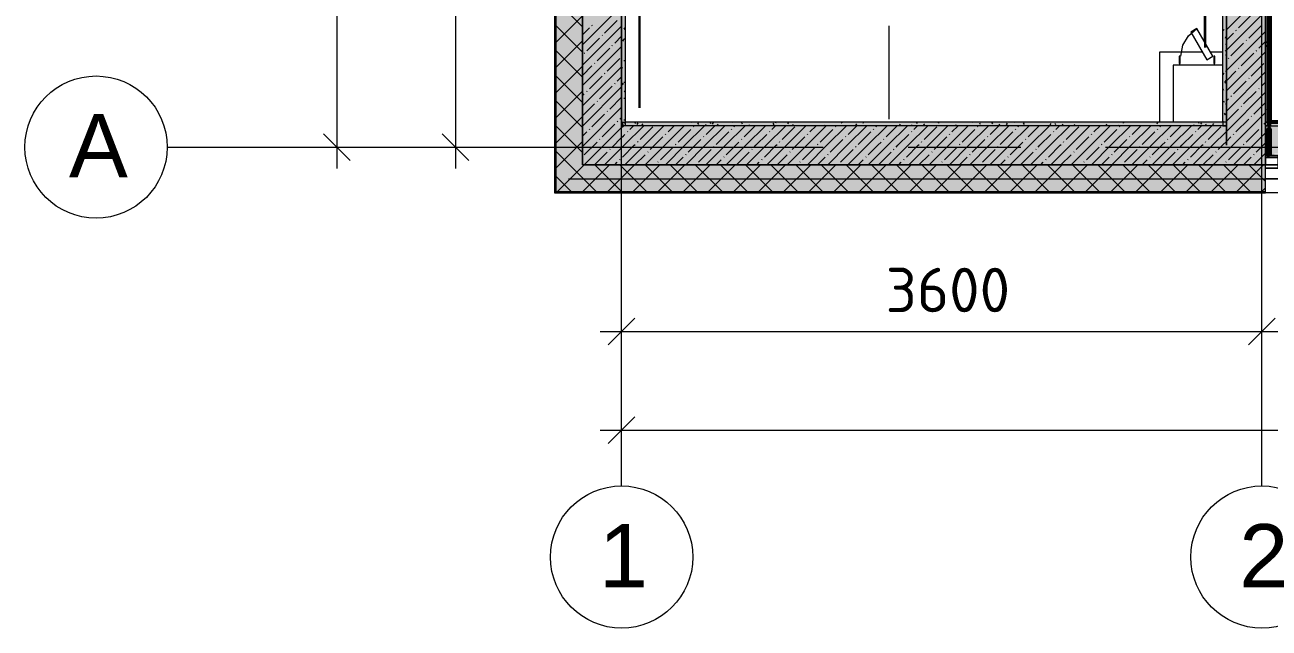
# Model space of a CAD drawing. Header units: millimetres. Extents: x -3817 to 677485, y -22715 to 103890.
# Drawn here: x 324048 to 331043, y -787 to 2607 of the extents above; entities that cross this region are included whole.
import ezdxf

# ---------------------------------------------------------------- set-up
doc = ezdxf.new("R2010")
doc.units = ezdxf.units.MM
doc.layers.add('PDF _Геометрия', color=7, linetype='Continuous', true_color=0x1d1d1d)
doc.layers.add('PDF _Сплошная заливка', color=7, linetype='Continuous', true_color=0xffffff)
doc.layers.add('PDF _Текст', color=7, linetype='Continuous')
doc.styles.add('PDF ArialMT', font='arial.ttf')
doc.styles.add('PDF ISOCPEUR', font='isocpeur.ttf')

msp = doc.modelspace()

# ---------------------------------------------------------------- hatches: boundary and pattern name
at = {"layer": 'PDF _Сплошная заливка', "transparency": 33554559}
h = msp.add_hatch(color=256, dxfattribs=at)
h.paths.add_polyline_path([(327182.9, 1819), (327182.9, 7139), (327032.9, 7139), (327032.9, 1819)], flags=0)
h.paths.add_polyline_path([(327032.9, 9239), (327182.9, 9239), (327182.9, 10439), (327032.9, 10439), (327032.9, 9751.2)], flags=0)
h.paths.add_polyline_path([(327182.9, 12539), (327182.9, 13439), (327032.9, 13439), (327032.9, 12539)], flags=0)
h.paths.add_polyline_path([(327032.9, 15039), (327182.9, 15039), (327182.9, 17269), (327032.9, 17269), (327032.9, 16342.1)], flags=0)
h = msp.add_hatch(color=256, dxfattribs=at)
h.paths.add_polyline_path([(327182.9, 1819), (327402.9, 1819), (327402.9, 7139), (327182.9, 7139), (327182.9, 3160.3)], flags=0)
h.paths.add_polyline_path([(327402.9, 9239), (327402.9, 9819), (327182.9, 9819), (327182.9, 9239)], flags=0)
for points in [[(330829.2, 1819), (331022.9, 1819), (331022.9, 9619), (330802.9, 9619), (330802.9, 1819), (330822.9, 1819)], [(330782.9, 2236.8), (330802.9, 2236.8), (330802.9, 9579), (330782.9, 9578), (330782.9, 3160.3)], [(330782.9, 2039), (330802.9, 2039), (330802.9, 2236.8), (330782.9, 2236.8), (330782.9, 2059)], [(327412.9, 1819), (330802.9, 1819), (330802.9, 1929), (327412.9, 1929), (327412.9, 2039), (327402.9, 2039), (327402.9, 1819)], [(330782.9, 2039), (330802.9, 2039), (330802.9, 2059), (327412.9, 2059), (327412.9, 2039), (330158.2, 2039)], [(330802.9, 1929), (330802.9, 2039), (327412.9, 2039), (327412.9, 1929), (330158.2, 1929)]]:
    msp.add_hatch(color=256, dxfattribs=at).paths.add_polyline_path(points)
h = msp.add_hatch(color=256, dxfattribs=at)
h.paths.add_polyline_path([(327402.9, 2039), (327412.9, 2039), (327412.9, 7139), (327402.9, 7139), (327402.9, 2059)], flags=0)
h.paths.add_polyline_path([(327412.9, 9239), (327422.9, 9239), (327422.9, 9578), (327402.9, 9579), (327402.9, 9239)], flags=0)
at = {"layer": 'PDF _Сплошная заливка', "true_color": 0xeae6de, "transparency": 33554559}
msp.add_hatch(color=254, dxfattribs=at).paths.add_polyline_path([(331022.9, 1860), (331092.9, 1860), (331092.9, 1871), (331072.9, 1871), (331072.9, 1881), (331872.9, 1881), (331872.9, 1871), (331852.9, 1871), (331852.9, 1860), (331902.9, 1860), (331901.9, 2060), (331022.9, 2059), (331022.9, 2019), (331043.9, 2019), (331042.9, 1871), (331022.9, 1871)])
at = {"layer": 'PDF _Сплошная заливка', "transparency": 33554559}
h = msp.add_hatch(color=256, dxfattribs=at)
h.paths.add_polyline_path([(366180.5, 1669), (366180.5, 1819), (365282.9, 1819), (365282.9, 1669), (365721.6, 1669)], flags=0)
h.paths.add_polyline_path([(356382.9, 1669), (358202.9, 1669), (358202.9, 1819), (356382.9, 1819)], flags=0)
h.paths.add_polyline_path([(352102.9, 1669), (353702.9, 1669), (353702.9, 1819), (352102.9, 1819)], flags=0)
h.paths.add_polyline_path([(360302.9, 1669), (361162.9, 1669), (361162.9, 1819), (360302.9, 1819)], flags=0)
h.paths.add_polyline_path([(362062.9, 1669), (363182.9, 1669), (363182.9, 1819), (362062.9, 1819)], flags=0)
h.paths.add_polyline_path([(350002.9, 1669), (350002.9, 1819), (348902.9, 1819), (348902.9, 1669), (348946.4, 1669)], flags=0)
h.paths.add_polyline_path([(346102.9, 1669), (346102.9, 1819), (345452.9, 1819), (345452.9, 1669), (345591.4, 1669)], flags=0)
h.paths.add_polyline_path([(343402.9, 1669), (344552.9, 1669), (344552.9, 1819), (343402.9, 1819)], flags=0)
h.paths.add_polyline_path([(339552.3, 1669), (340302.9, 1669), (340302.9, 1819), (338652.9, 1819), (338652.9, 1669), (338881.3, 1669)], flags=0)
h.paths.add_polyline_path([(331022.9, 1669), (331022.9, 1819), (327032.9, 1819), (327032.9, 1669), (330829.2, 1669)], flags=0)
h.paths.add_polyline_path([(331922.9, 1669), (332672.9, 1669), (332672.9, 1819), (331922.9, 1819)], flags=0)
h.paths.add_polyline_path([(335526.3, 1669), (335552.9, 1669), (335552.9, 1819), (334772.9, 1819), (334772.9, 1669)], flags=0)

# ---------------------------------------------------------------- linework, layer by layer
at = {"layer": 'PDF _Геометрия', "color": 7, "lineweight": 9}
for points in [[(325801.8, 29039), (325801.8, 1799)], [(326468.5, 29039), (326468.5, 24069), (326468.5, 23219), (326468.5, 20069), (326468.5, 18919), (326468.5, 16919), (326468.5, 15319), (326468.5, 13019), (326468.5, 12419), (326468.5, 9719), (326468.5, 5519), (326468.5, 1799)], [(331042.9, 9598), (331042.9, 2059)], [(327029.9, 7139), (327029.9, 1819), (327029.9, 1669), (327029.9, 1666), (331022.9, 1666)], [(327032.9, 7139), (327032.9, 1819), (327032.9, 1669), (331022.9, 1669)], [(330782.9, 2039), (330802.9, 2039), (330782.9, 2039), (327422.9, 2039), (327412.9, 2039), (327402.9, 2039), (327402.9, 2236.8), (327402.9, 7139), (327402.9, 2236.8), (327402.9, 2059), (327402.9, 2039)], [(328906.2, 2075.4), (328906.2, 2600.6)], [(330802.9, 2039), (330782.9, 2039), (327422.9, 2039)], [(330782.9, 2059), (327423.9, 2059)], [(325607.8, 1919), (325801.8, 1919), (325921.8, 1919)], [(326274.6, 1919), (326468.5, 1919), (326588.5, 1919)], [(327103.9, 1740), (331022.9, 1740)], [(327282.9, 882.2), (331002.9, 882.2), (335302.9, 882.2), (339802.9, 882.2), (341302.9, 882.2), (344302.9, 882.2), (345802.9, 882.2), (349502.9, 882.2), (353202.9, 882.2), (356902.9, 882.2), (360602.9, 882.2), (365602.9, 882.2), (365602.9, 1002.2)], [(327402.9, 688.3), (327402.9, 882.2), (327402.9, 1002.2)], [(331002.9, 688.3), (331002.9, 882.2), (331002.9, 1002.2)], [(327402.9, 132.9), (327402.9, 326.9), (327402.9, 446.9)], [(327282.9, 326.9), (365722.9, 326.9)]]:
    msp.add_lwpolyline(points, dxfattribs=at)
at = {"layer": 'PDF _Геометрия', "color": 9, "lineweight": 9, "true_color": 0xc0c0c0}
for points in [[(327234.9, 9239), (327182.9, 9239), (327024.9, 9239), (327024.9, 7139), (327182.9, 7139), (327024.9, 7139), (327024.9, 1819), (327024.9, 1666), (327024.9, 1661), (331022.9, 1661), (331022.9, 1819), (330802.9, 1819), (327402.9, 1819), (327182.9, 1819), (331022.9, 1819), (331022.9, 9619), (331022.9, 9599), (331022.9, 2059), (331042.9, 2059)], [(327422.9, 9578), (327422.9, 9239), (327422.9, 7139), (327422.9, 2039), (327412.9, 2039), (327402.9, 2039)], [(330782.9, 2060), (330782.9, 2236.8), (330782.9, 9578)], [(330427.9, 2060), (330427.9, 2379), (330427.9, 2454), (330667.3, 2454)], [(330713.5, 2454), (330781.9, 2454)], [(330783.3, 2379), (330502.9, 2379), (330502.9, 2060)], [(327402.9, 2059), (327412.9, 2059), (327423.9, 2059)], [(330802.9, 2039), (330802.9, 2059), (330782.9, 2059), (330782.9, 2039)], [(332692.9, 2059), (332672.9, 2059), (332672.9, 2019), (332672.9, 2059), (331922.9, 2059), (331922.9, 2019), (331922.9, 1819), (331022.9, 1819), (331022.9, 1860), (331022.9, 1819)]]:
    msp.add_lwpolyline(points, dxfattribs=at)
at = {"layer": 'PDF _Геометрия', "color": 7, "lineweight": 9}
for points in [[(330802.9, 9387), (330802.9, 9579), (330802.9, 9599), (330782.9, 9599), (330781.9, 9599), (330650.3, 9599), (330781.9, 9599), (330782.9, 9599), (330802.9, 9599), (330802.9, 9579), (330802.9, 9387), (330802.9, 2236.8)], [(327182.9, 7139), (327182.9, 1819)]]:
    msp.add_lwpolyline(points, close=True, dxfattribs=at)
at = {"layer": 'PDF _Геометрия', "color": 231, "lineweight": 70, "true_color": 0xff80c0}
msp.add_lwpolyline([(331043.9, 9598), (331043.9, 2059), (331042.9, 2059)], dxfattribs=at)
at = {"layer": 'PDF _Геометрия', "color": 231, "lineweight": 9, "true_color": 0xff80c0}
msp.add_lwpolyline([(331042.9, 2059), (331042.9, 9598), (331043.9, 9598)], dxfattribs=at)
at = {"layer": 'PDF _Геометрия', "color": 231, "lineweight": 30, "true_color": 0xff80c0}
for points in [[(327502.9, 9559), (327502.9, 2139)], [(330681.9, 2509), (330681.9, 9578)], [(330682.9, 2479), (330682.9, 9479)]]:
    msp.add_lwpolyline(points, dxfattribs=at)
at = {"layer": 'PDF _Геометрия', "color": 253, "lineweight": 9, "true_color": 0xaaaaaa}
for points in [[(327477.9, 7444), (327402.9, 7444), (327402.9, 3544), (327412.9, 3544), (327402.9, 3544), (327402.9, 2044), (327412.9, 2044)], [(327402.9, 12.7), (327402.9, 2512.7), (327402.9, 4687.1)], [(331002.9, 12.7), (331002.9, 2512.7), (331002.9, 4346.2)], [(330802.9, 2044), (330802.9, 3544), (329252.9, 3544), (329914.6, 3852.6), (329961.9, 4047), (330093.9, 3763.8), (330141.2, 3958.2), (330802.9, 4266.8)], [(330547.4, 2430), (330558.2, 2491.6), (330589.5, 2545.7), (330637.4, 2585.9)], [(324847.9, 1919), (327347.9, 1919), (328536.6, 1919)], [(329012.9, 1919), (329647.9, 1919)], [(330124.1, 1919), (331711.6, 1919)], [(331022.9, 1801), (331922.9, 1801)]]:
    msp.add_lwpolyline(points, dxfattribs=at)
at = {"layer": 'PDF _Геометрия', "lineweight": 9}
for points in [[(327182.9, 2594.7), (327032.9, 2744.7)], [(330802.9, 2577.8), (331022.9, 2797.8)], [(327182.9, 2493.3), (327402.9, 2713.3)], [(330802.9, 2463.7), (331022.9, 2683.7)], [(330871.2, 2589), (330942.5, 2660.3)], [(327032.9, 2507.5), (327182.9, 2657.5)], [(327182.9, 2453.3), (327032.9, 2603.3)], [(327182.9, 2379.3), (327402.9, 2599.3)], [(327182.9, 2550.3), (327221.6, 2589)], [(327235.9, 2603.3), (327238.2, 2605.7)], [(327307.1, 2560.5), (327378.4, 2631.8)], [(330928.2, 2532), (330999.5, 2603.3)], [(327207.4, 2460.7), (327278.6, 2532)], [(327292.9, 2546.3), (327295.3, 2548.6)], [(327364.2, 2503.5), (327402.9, 2542.2)], [(330802.9, 2349.7), (331022.9, 2569.7)], [(330802.9, 2520.7), (330842.7, 2560.5)], [(330856.9, 2574.8), (330859.3, 2577.2)], [(330914, 2517.8), (330916.3, 2520.1)], [(327032.9, 2366.1), (327182.9, 2516.1)], [(327182.9, 2311.8), (327032.9, 2461.8)], [(327182.9, 2265.2), (327402.9, 2485.2)], [(327193.1, 2446.5), (327195.5, 2448.9)], [(327264.4, 2403.7), (327335.7, 2475)], [(327349.9, 2489.2), (327352.3, 2491.6)], [(330802.9, 2235.6), (331022.9, 2455.6)], [(330828.4, 2432.2), (330899.7, 2503.5)], [(330971, 2460.7), (330973.4, 2463.1)], [(330985.2, 2475), (331022.9, 2512.6)], [(327250.1, 2389.5), (327252.5, 2391.8)], [(327321.4, 2346.7), (327392.7, 2418)], [(330814.2, 2418), (330816.5, 2420.3)], [(330885.4, 2375.2), (330956.7, 2446.5)], [(330942.5, 2318.2), (331013.7, 2389.5)], [(327032.9, 2224.7), (327182.9, 2374.7)], [(327182.9, 2170.4), (327032.9, 2320.4)], [(327182.9, 2322.2), (327235.9, 2375.2)], [(327182.9, 2151.2), (327402.9, 2371.2)], [(327221.6, 2246.9), (327292.9, 2318.2)], [(327307.1, 2332.4), (327309.5, 2334.8)], [(327378.4, 2289.7), (327402.9, 2314.1)], [(330802.9, 2292.6), (330856.9, 2346.7)], [(330802.9, 2121.6), (331022.9, 2341.6)], [(330871.2, 2360.9), (330873.6, 2363.3)], [(327182.9, 2037.1), (327402.9, 2257.1)], [(327278.6, 2189.9), (327349.9, 2261.2)], [(327364.2, 2275.4), (327366.5, 2277.8)], [(330842.7, 2218.4), (330914, 2289.7)], [(330928.2, 2303.9), (330930.6, 2306.3)], [(330985.2, 2246.9), (330987.6, 2249.3)], [(330999.5, 2261.2), (331022.9, 2284.6)], [(327032.9, 2083.3), (327182.9, 2233.3)], [(327182.9, 2029), (327032.9, 2179)], [(327182.9, 2208.2), (327193.1, 2218.4)], [(327207.4, 2232.6), (327209.7, 2235)], [(327264.4, 2175.6), (327266.8, 2178)], [(327335.7, 2132.8), (327402.9, 2200.1)], [(330614.4, 1819), (330724.4, 1929), (330802.9, 2007.5), (331022.9, 2227.5)], [(330802.9, 2178.6), (330814.2, 2189.9)], [(330828.4, 2204.1), (330830.8, 2206.5)], [(330899.7, 2161.4), (330971, 2232.6)], [(330956.7, 2104.3), (331022.9, 2170.5)], [(327182.9, 2094.1), (327250.1, 2161.4)], [(327182.9, 1923.1), (327402.9, 2143.1)], [(327235.9, 2033.1), (327307.1, 2104.3)], [(327321.4, 2118.6), (327323.8, 2121)], [(330728.4, 1819), (330802.9, 1893.5), (331022.9, 2113.5)], [(330802.9, 2064.6), (330871.2, 2132.8)], [(330885.4, 2147.1), (330887.8, 2149.5)], [(327032.9, 1941.8), (327182.9, 2091.8)], [(327182.9, 1887.6), (327032.9, 2037.6)], [(327042.9, 1669), (327192.9, 1819), (327402.9, 2029), (327412.9, 2039)], [(327292.9, 1976), (327364.2, 2047.3)], [(327306.9, 1819), (327402.9, 1915), (327416.9, 1929), (327526.9, 2039)], [(327378.4, 2061.6), (327380.8, 2063.9)], [(327392.7, 2075.8), (327402.9, 2086)], [(327421, 1819), (327531, 1929), (327641, 2039)], [(327449.7, 2018.8), (327469.9, 2039)], [(327506.7, 1961.8), (327578, 2033.1)], [(327535, 1819), (327645, 1929), (327755, 2039)], [(327649.1, 1819), (327759.1, 1929), (327869.1, 2039)], [(327663.6, 2004.5), (327698, 2039)], [(327763.1, 1819), (327873.1, 1929), (327983.1, 2039)], [(327806.1, 2033.1), (327808.5, 2035.4)], [(327877.2, 1819), (327987.2, 1929), (328097.2, 2039)], [(327877.4, 1990.3), (327926.1, 2039)], [(327991.2, 1819), (328101.2, 1929), (328211.2, 2039)], [(328034.2, 2033.1), (328040.2, 2039)], [(328091.2, 1976), (328154.2, 2039)], [(328105.3, 1819), (328215.3, 1929), (328325.3, 2039)], [(328219.3, 1819), (328329.3, 1929), (328439.3, 2039)], [(328248.1, 2018.8), (328268.3, 2039)], [(328305.1, 1961.8), (328376.4, 2033.1)], [(328333.4, 1819), (328443.4, 1929), (328553.4, 2039)], [(328447.4, 1819), (328557.4, 1929), (328667.4, 2039)], [(328461.9, 2004.5), (328496.4, 2039)], [(328561.5, 1819), (328671.5, 1929), (328781.5, 2039)], [(328604.5, 2033.1), (328606.8, 2035.4)], [(328675.5, 1819), (328785.5, 1929), (328895.5, 2039)], [(328675.7, 1990.3), (328724.5, 2039)], [(328789.6, 1819), (328899.6, 1929), (329009.6, 2039)], [(328832.6, 2033.1), (328838.5, 2039)], [(328889.6, 1976), (328952.6, 2039)], [(328903.6, 1819), (329013.6, 1929), (329123.6, 2039)], [(329017.7, 1819), (329127.7, 1929), (329237.7, 2039)], [(329046.4, 2018.8), (329066.6, 2039)], [(329103.4, 1961.8), (329174.7, 2033.1)], [(329131.7, 1819), (329241.7, 1929), (329351.7, 2039)], [(329245.8, 1819), (329355.8, 1929), (329465.8, 2039)], [(329260.2, 2004.5), (329294.7, 2039)], [(329359.8, 1819), (329469.8, 1929), (329579.8, 2039)], [(329402.8, 2033.1), (329405.2, 2035.4)], [(329473.9, 1819), (329583.9, 1929), (329693.9, 2039)], [(329474.1, 1990.3), (329522.8, 2039)], [(329587.9, 1819), (329697.9, 1929), (329807.9, 2039)], [(329630.9, 2033.1), (329636.9, 2039)], [(329687.9, 1976), (329750.9, 2039)], [(329702, 1819), (329812, 1929), (329922, 2039)], [(329816, 1819), (329926, 1929), (330036, 2039)], [(329844.7, 2018.8), (329865, 2039)], [(329901.8, 1961.8), (329973, 2033.1)], [(329930.1, 1819), (330040.1, 1929), (330150.1, 2039)], [(330044.1, 1819), (330154.1, 1929), (330264.1, 2039)], [(330058.6, 2004.5), (330093.1, 2039)], [(330158.2, 1819), (330268.2, 1929), (330378.2, 2039)], [(330201.1, 2033.1), (330203.5, 2035.4)], [(330272.2, 1819), (330382.2, 1929), (330492.2, 2039)], [(330272.4, 1990.3), (330321.1, 2039)], [(330386.3, 1819), (330496.3, 1929), (330606.3, 2039)], [(330429.2, 2033.1), (330435.2, 2039)], [(330486.3, 1976), (330549.2, 2039)], [(330500.3, 1819), (330610.3, 1929), (330720.3, 2039)], [(330643.1, 2018.8), (330663.3, 2039)], [(330700.1, 1961.8), (330771.4, 2033.1)], [(330856.9, 2004.5), (330928.2, 2075.8)], [(330942.5, 2090.1), (330944.8, 2092.4)], [(330999.5, 2033.1), (331001.9, 2035.4)], [(331013.7, 2047.3), (331022.9, 2056.5)], [(327182.9, 1980.1), (327207.4, 2004.5)], [(327221.6, 2018.8), (327224, 2021.2)], [(327278.6, 1961.8), (327281, 1964.1)], [(327349.9, 1919), (327402.9, 1972), (327412.9, 1982), (327421.2, 1990.3)], [(327435.5, 2004.5), (327437.8, 2006.9)], [(327563.8, 1904.7), (327588, 1929), (327635, 1976)], [(327649.3, 1990.3), (327651.7, 1992.7)], [(327720.6, 1947.5), (327791.9, 2018.8)], [(327777.6, 1890.5), (327816.1, 1929), (327848.9, 1961.8)], [(327863.1, 1976), (327865.5, 1978.4)], [(327934.4, 1933.3), (328005.7, 2004.5)], [(328020, 2018.8), (328022.3, 2021.2)], [(328077, 1961.8), (328079.4, 1964.1)], [(328148.3, 1919), (328158.3, 1929), (328219.5, 1990.3)], [(328233.8, 2004.5), (328236.2, 2006.9)], [(328362.1, 1904.7), (328386.4, 1929), (328433.4, 1976)], [(328447.6, 1990.3), (328450, 1992.7)], [(328518.9, 1947.5), (328590.2, 2018.8)], [(328575.9, 1890.5), (328614.5, 1929), (328647.2, 1961.8)], [(328661.5, 1976), (328663.9, 1978.4)], [(328732.8, 1933.3), (328804, 2004.5)], [(328818.3, 2018.8), (328820.7, 2021.2)], [(328875.3, 1961.8), (328877.7, 1964.1)], [(328946.6, 1919), (328956.6, 1929), (329017.9, 1990.3)], [(329032.1, 2004.5), (329034.5, 2006.9)], [(329160.4, 1904.7), (329184.7, 1929), (329231.7, 1976)], [(329246, 1990.3), (329248.4, 1992.7)], [(329317.3, 1947.5), (329388.5, 2018.8)], [(329374.3, 1890.5), (329412.8, 1929), (329445.6, 1961.8)], [(329459.8, 1976), (329462.2, 1978.4)], [(329531.1, 1933.3), (329602.4, 2004.5)], [(329616.6, 2018.8), (329619, 2021.2)], [(329673.7, 1961.8), (329676, 1964.1)], [(329745, 1919), (329755, 1929), (329816.2, 1990.3)], [(329830.5, 2004.5), (329832.9, 2006.9)], [(329958.8, 1904.7), (329983.1, 1929), (330030.1, 1976)], [(330044.3, 1990.3), (330046.7, 1992.7)], [(330115.6, 1947.5), (330186.9, 2018.8)], [(330172.6, 1890.5), (330211.1, 1929), (330243.9, 1961.8)], [(330258.2, 1976), (330260.5, 1978.4)], [(330329.5, 1933.3), (330400.7, 2004.5)], [(330415, 2018.8), (330417.4, 2021.2)], [(330472, 1961.8), (330474.4, 1964.1)], [(330543.3, 1919), (330553.3, 1929), (330614.6, 1990.3)], [(330628.8, 2004.5), (330631.2, 2006.9)], [(330757.1, 1904.7), (330781.4, 1929), (330802.9, 1950.5), (330828.4, 1976)], [(330842.5, 1819), (331022.9, 1999.4)], [(330842.7, 1990.3), (330845, 1992.7)], [(330914, 1947.5), (330985.2, 2018.8)], [(327032.9, 1800.4), (327051.5, 1819), (327182.9, 1950.4)], [(327260.1, 1669), (327110, 1819), (327032.9, 1896.2)], [(327193.1, 1876.2), (327264.4, 1947.5)], [(327250.1, 1819.2), (327321.4, 1890.5)], [(327335.7, 1904.7), (327338, 1907.1)], [(327406.9, 1862), (327474, 1929), (327478.2, 1933.3)], [(327492.5, 1947.5), (327494.9, 1949.9)], [(327549.5, 1890.5), (327551.9, 1892.9)], [(327620.8, 1847.7), (327692.1, 1919)], [(327706.3, 1933.3), (327708.7, 1935.6)], [(327834.6, 1833.5), (327905.9, 1904.7)], [(327920.2, 1919), (327922.5, 1921.4)], [(327991.4, 1876.2), (328044.2, 1929), (328062.7, 1947.5)], [(328048.5, 1819.2), (328119.8, 1890.5)], [(328134, 1904.7), (328136.4, 1907.1)], [(328205.3, 1862), (328272.3, 1929), (328276.6, 1933.3)], [(328290.8, 1947.5), (328293.2, 1949.9)], [(328347.8, 1890.5), (328350.2, 1892.9)], [(328419.1, 1847.7), (328490.4, 1919)], [(328504.7, 1933.3), (328507, 1935.6)], [(328633, 1833.5), (328704.3, 1904.7)], [(328718.5, 1919), (328720.9, 1921.4)], [(328789.8, 1876.2), (328842.6, 1929), (328861.1, 1947.5)], [(328846.8, 1819.2), (328918.1, 1890.5)], [(328932.3, 1904.7), (328934.7, 1907.1)], [(329003.6, 1862), (329070.7, 1929), (329074.9, 1933.3)], [(329089.2, 1947.5), (329091.5, 1949.9)], [(329146.2, 1890.5), (329148.6, 1892.9)], [(329217.5, 1847.7), (329288.8, 1919)], [(329303, 1933.3), (329305.4, 1935.6)], [(329431.3, 1833.5), (329502.6, 1904.7)], [(329516.9, 1919), (329519.2, 1921.4)], [(329588.1, 1876.2), (329640.9, 1929), (329659.4, 1947.5)], [(329645.2, 1819.2), (329716.4, 1890.5)], [(329730.7, 1904.7), (329733.1, 1907.1)], [(329802, 1862), (329869, 1929), (329873.3, 1933.3)], [(329887.5, 1947.5), (329889.9, 1949.9)], [(329944.5, 1890.5), (329946.9, 1892.9)], [(330015.8, 1847.7), (330087.1, 1919)], [(330101.4, 1933.3), (330103.7, 1935.6)], [(330229.7, 1833.5), (330300.9, 1904.7)], [(330315.2, 1919), (330317.6, 1921.4)], [(330386.5, 1876.2), (330439.2, 1929), (330457.8, 1947.5)], [(330443.5, 1819.2), (330514.8, 1890.5)], [(330529, 1904.7), (330531.4, 1907.1)], [(330600.3, 1862), (330667.3, 1929), (330671.6, 1933.3)], [(330685.9, 1947.5), (330688.2, 1949.9)], [(330742.9, 1890.5), (330745.3, 1892.9)], [(330814.2, 1847.7), (330885.4, 1919)], [(330899.7, 1933.3), (330902.1, 1935.6)], [(330971, 1890.5), (331022.9, 1942.4)], [(327184.3, 1669), (327334.3, 1819)], [(327401.5, 1669), (327251.5, 1819)], [(327325.7, 1669), (327475.7, 1819)], [(327364, 1819), (327378.4, 1833.5)], [(327392.7, 1847.7), (327395.1, 1850.1)], [(327542.9, 1669), (327392.9, 1819)], [(327467.2, 1669), (327617.2, 1819)], [(327478, 1819), (327535.2, 1876.2)], [(327684.3, 1669), (327534.3, 1819)], [(327592.1, 1819), (327592.3, 1819.2)], [(327606.5, 1833.5), (327608.9, 1835.8)], [(327608.6, 1669), (327758.6, 1819)], [(327825.7, 1669), (327675.7, 1819)], [(327706.1, 1819), (327749.1, 1862)], [(327750, 1669), (327900, 1819)], [(327763.3, 1876.2), (327765.7, 1878.6)], [(327967.2, 1669), (327817.2, 1819)], [(327820.4, 1819.2), (327822.7, 1821.6)], [(327891.4, 1669), (328041.4, 1819)], [(327934.2, 1819), (327962.9, 1847.7)], [(328108.6, 1669), (327958.6, 1819)], [(327977.2, 1862), (327979.6, 1864.4)], [(328032.8, 1669), (328182.8, 1819)], [(328250, 1669), (328100, 1819)], [(328162.3, 1819), (328176.8, 1833.5)], [(328174.3, 1669), (328324.3, 1819)], [(328191, 1847.7), (328193.4, 1850.1)], [(328391.4, 1669), (328241.4, 1819)], [(328276.4, 1819), (328333.6, 1876.2)], [(328315.7, 1669), (328465.7, 1819)], [(328532.8, 1669), (328382.8, 1819)], [(328390.4, 1819), (328390.6, 1819.2)], [(328404.9, 1833.5), (328407.2, 1835.8)], [(328457.1, 1669), (328607.1, 1819)], [(328504.5, 1819), (328547.4, 1862)], [(328674.3, 1669), (328524.3, 1819)], [(328561.7, 1876.2), (328564.1, 1878.6)], [(328598.5, 1669), (328748.5, 1819)], [(328618.7, 1819.2), (328621.1, 1821.6)], [(328815.7, 1669), (328665.7, 1819)], [(328732.6, 1819), (328761.3, 1847.7)], [(328739.9, 1669), (328889.9, 1819)], [(328775.5, 1862), (328777.9, 1864.4)], [(328957.1, 1669), (328807.1, 1819)], [(328881.4, 1669), (329031.4, 1819)], [(329098.5, 1669), (328948.5, 1819)], [(328960.7, 1819), (328975.1, 1833.5)], [(328989.4, 1847.7), (328991.7, 1850.1)], [(329022.8, 1669), (329172.8, 1819)], [(329074.7, 1819), (329131.9, 1876.2)], [(329239.9, 1669), (329089.9, 1819)], [(329164.2, 1669), (329314.2, 1819)], [(329188.8, 1819), (329189, 1819.2)], [(329203.2, 1833.5), (329205.6, 1835.8)], [(329381.4, 1669), (329231.4, 1819)], [(329302.8, 1819), (329345.8, 1862)], [(329305.6, 1669), (329455.6, 1819)], [(329360, 1876.2), (329362.4, 1878.6)], [(329522.8, 1669), (329372.8, 1819)], [(329417.1, 1819.2), (329419.4, 1821.6)], [(329447.1, 1669), (329597.1, 1819)], [(329664.2, 1669), (329514.2, 1819)], [(329530.9, 1819), (329559.6, 1847.7)], [(329573.9, 1862), (329576.2, 1864.4)], [(329588.5, 1669), (329738.5, 1819)], [(329805.6, 1669), (329655.6, 1819)], [(329729.9, 1669), (329879.9, 1819)], [(329759, 1819), (329773.5, 1833.5)], [(329787.7, 1847.7), (329790.1, 1850.1)], [(329947.1, 1669), (329797.1, 1819)], [(329871.3, 1669), (330021.3, 1819)], [(329873, 1819), (329930.3, 1876.2)], [(330088.5, 1669), (329938.5, 1819)], [(329987.1, 1819), (329987.3, 1819.2)], [(330001.6, 1833.5), (330003.9, 1835.8)], [(330012.7, 1669), (330162.7, 1819)], [(330229.9, 1669), (330079.9, 1819)], [(330101.1, 1819), (330144.1, 1862)], [(330154.2, 1669), (330304.2, 1819)], [(330158.4, 1876.2), (330160.8, 1878.6)], [(330215.4, 1819.2), (330217.8, 1821.6)], [(330371.3, 1669), (330221.3, 1819)], [(330295.6, 1669), (330445.6, 1819)], [(330329.2, 1819), (330358, 1847.7)], [(330512.7, 1669), (330362.7, 1819)], [(330372.2, 1862), (330374.6, 1864.4)], [(330437, 1669), (330587, 1819)], [(330654.2, 1669), (330504.2, 1819)], [(330557.3, 1819), (330571.8, 1833.5)], [(330578.4, 1669), (330728.4, 1819)], [(330586.1, 1847.7), (330588.4, 1850.1)], [(330795.6, 1669), (330645.6, 1819)], [(330671.4, 1819), (330728.6, 1876.2)], [(330719.8, 1669), (330869.8, 1819)], [(330785.4, 1819), (330785.7, 1819.2)], [(330937, 1669), (330787, 1819)], [(330799.9, 1833.5), (330802.3, 1835.8)], [(330861.3, 1669), (331011.3, 1819)], [(330899.5, 1819), (330942.5, 1862)], [(331022.9, 1724.5), (330928.4, 1819)], [(330956.5, 1819), (331022.9, 1885.4)], [(330956.7, 1876.2), (330959.1, 1878.6)], [(331013.7, 1819.2), (331016.1, 1821.6)], [(327118.6, 1669), (327032.9, 1754.7)], [(331002.7, 1669), (331022.9, 1689.2)]]:
    msp.add_lwpolyline(points, dxfattribs=at)
at = {"layer": 'PDF _Геометрия', "color": 253, "lineweight": 9, "true_color": 0x9b9b9b}
for points in [[(327422.7, 2581.1), (327417.7, 2589.8)], [(327412.9, 2524.2), (327412.9, 2524.2), (327407.9, 2515.5)], [(327414.8, 2528.6), (327422.9, 2528.6)], [(330789.3, 2581), (330784.2, 2572.3)], [(330800.4, 2539.4), (330795.4, 2530.7)], [(331041.9, 2559.1), (331042.9, 2559.1)], [(330798.1, 2498.1), (330802.9, 2498.1)], [(330802.9, 2456.7), (330798.1, 2465)], [(331030.9, 2511.9), (331025.9, 2503.2)], [(331033.6, 2483.8), (331028.6, 2492.5)], [(331042.1, 2470.3), (331037, 2461.6)], [(331041.9, 2498.1), (331042.9, 2498.1)], [(327414.8, 2406.7), (327422.9, 2406.7)], [(330798.1, 2437.2), (330802.9, 2437.2)], [(330802.9, 2395.7), (330802.2, 2397)], [(331041.9, 2406.7), (331042.9, 2406.7)], [(327408.5, 2361.8), (327403.5, 2370.5)], [(330788.2, 2335.3), (330783.1, 2326.6)], [(330798.1, 2345.7), (330802.9, 2345.7)], [(331041.8, 2347.7), (331036.7, 2356.4)], [(327411.8, 2278.5), (327406.8, 2269.8)], [(327414.8, 2284.8), (327422.9, 2284.8)], [(330789, 2236.9), (330783.9, 2245.6)], [(330799.3, 2293.7), (330794.3, 2284.9)], [(330800.1, 2278.6), (330795.1, 2287.3)], [(331042.9, 2288.8), (331040, 2283.8)], [(327414.8, 2193.3), (327422.9, 2193.3)], [(327422.9, 2236.7), (327418, 2228.1)], [(330793.1, 2168.9), (330788, 2177.6)], [(331041.9, 2223.8), (331042.9, 2223.8)], [(330797.1, 2100.9), (330792.1, 2109.6)], [(330798.1, 2162.8), (330802.9, 2162.8)], [(330798.1, 2101.9), (330802.9, 2101.9)], [(331027.6, 2128.4), (331022.9, 2136.6)], [(331041.9, 2162.8), (331042.9, 2162.8)], [(327414.8, 2071.4), (327422.9, 2071.4)], [(327422.9, 2053.8), (327420.9, 2050.4), (327425.9, 2059)], [(327481.8, 2052.1), (327477.8, 2059)], [(327494, 2055.1), (327489, 2046.4)], [(327523.4, 2040.9), (327518.4, 2049.6)], [(327795.5, 2057.3), (327794.5, 2059)], [(327837.2, 2046.1), (327832.1, 2054.8)], [(327875.8, 2045.8), (327871.9, 2039)], [(327905.2, 2050.2), (327900.2, 2058.9)], [(327917.4, 2057), (327912.4, 2048.3)], [(327946.8, 2039), (327941.8, 2047.7)], [(328024.2, 2059), (328022.1, 2055.3)], [(328082.9, 2047.2), (328077.9, 2055.9)], [(328121.5, 2044.7), (328118.2, 2039)], [(328189.6, 2040.6), (328188.6, 2039)], [(328260.6, 2044.2), (328255.6, 2052.9)], [(328270.6, 2059), (328267.8, 2054.2)], [(328298.8, 2039), (328297.2, 2041.8)], [(328340.9, 2058.9), (328335.8, 2050.1)], [(328369.2, 2039), (328365.2, 2045.8)], [(328435.3, 2039.5), (328435, 2039)], [(328545.2, 2039), (328542.9, 2042.9)], [(328642.4, 2053.5), (328639.2, 2059)], [(328722.7, 2049.6), (328717.6, 2040.9)], [(328721.1, 2039), (328720.6, 2039.9)], [(328763.3, 2059), (328759.3, 2052)], [(328956.2, 2058.6), (328956, 2059)], [(328968.4, 2048.5), (328963.4, 2039.8)], [(329036.4, 2044.4), (329033.3, 2039)], [(329065.8, 2051.6), (329061.5, 2059)], [(329107.5, 2040.4), (329102.4, 2049.1)], [(329115.3, 2059), (329114.7, 2058)], [(329185.6, 2059), (329182.7, 2053.9)], [(329282.2, 2043.3), (329279.7, 2039)], [(329350.2, 2039.2), (329350.1, 2039)], [(329379.6, 2056.8), (329378.3, 2059)], [(329421.2, 2045.6), (329416.2, 2054.3)], [(329489.3, 2049.7), (329484.2, 2058.4)], [(329530.6, 2039), (329525.9, 2047.2)], [(329569.6, 2053.4), (329564.5, 2044.7)], [(329608, 2059), (329606.2, 2055.8)], [(329667, 2046.7), (329661.9, 2055.4)], [(329773.7, 2041.1), (329772.4, 2039)], [(329815.3, 2052.3), (329810.3, 2043.6)], [(329844.7, 2043.7), (329839.6, 2052.4)], [(329883.3, 2048.2), (329878.3, 2039.5)], [(329882.6, 2039), (329881.3, 2041.3)], [(329953, 2039), (329949.3, 2045.3)], [(330030.3, 2059), (330029.6, 2057.7)], [(330129.1, 2047.1), (330124.4, 2039)], [(330128.9, 2039), (330127, 2042.3)], [(330197.1, 2043), (330194.8, 2039)], [(330226.5, 2053), (330223, 2059)], [(330304.9, 2039), (330304.7, 2039.4)], [(330416.4, 2057.2), (330411.4, 2048.5)], [(330540.2, 2058.1), (330539.7, 2059)], [(330620.5, 2044.9), (330617.1, 2039)], [(330649.9, 2051.1), (330645.3, 2059)], [(330662.2, 2056.1), (330657.1, 2047.4)], [(330691.5, 2039.9), (330686.5, 2048.6)], [(330730.2, 2052), (330725.2, 2043.3)], [(330786, 2059.2), (330782.9, 2064.6)], [(331041.9, 2071.4), (331042.9, 2071.4)], [(331041.9, 1888.5), (331042.9, 1888.5)]]:
    msp.add_lwpolyline(points, dxfattribs=at)
at = {"layer": 'PDF _Геометрия', "color": 253, "lineweight": 13, "true_color": 0xaaaaaa}
for points in [[(330637.4, 2585.9), (330602.8, 2565.9), (330692.8, 2410), (330727.4, 2430)], [(330542.4, 2390), (330542.4, 2430), (330537.4, 2430), (330537.4, 2390)], [(330732.4, 2390), (330737.4, 2390), (330737.4, 2430), (330732.4, 2430)], [(331022.9, 1801), (331022.9, 1871), (331092.9, 1871), (331092.9, 1801)]]:
    msp.add_lwpolyline(points, close=True, dxfattribs=at)
at = {"layer": 'PDF _Геометрия', "color": 9, "lineweight": 9, "true_color": 0xc0c0c0}
for points in [[(330802.9, 2236.8), (330802.9, 1929), (330802.9, 2039)], [(331042.9, 1871), (331042.9, 2019), (331022.9, 2019), (331022.9, 1871)], [(331022.9, 1661), (331022.9, 1819), (331922.9, 1819), (331922.9, 1661)]]:
    msp.add_lwpolyline(points, close=True, dxfattribs=at)
at = {"layer": 'PDF _Геометрия', "color": 253, "lineweight": 9, "true_color": 0xaba79f}
for points in [[(331022.9, 2019), (331022.9, 2059)], [(331022.9, 1860), (331022.9, 1871)]]:
    msp.add_lwpolyline(points, dxfattribs=at)
at = {"layer": 'PDF _Геометрия', "color": 9, "lineweight": 9, "true_color": 0xcbc7bf}
for points in [[(331022.9, 2059), (331042.9, 2059), (331042.9, 2039), (331022.9, 2039)], [(331022.9, 1860), (331022.9, 1871)]]:
    msp.add_lwpolyline(points, close=True, dxfattribs=at)
msp.add_lwpolyline([(331902.9, 2059), (331022.9, 2059), (331022.9, 2019), (331022.9, 2039), (331902.9, 2039)], dxfattribs=at)
at = {"layer": 'PDF _Геометрия', "color": 8, "lineweight": 9, "true_color": 0x808080}
for points in [[(331022.9, 2059), (331022.9, 2019)], [(331022.9, 1871), (331022.9, 1860), (331092.9, 1860), (331022.9, 1860)]]:
    msp.add_lwpolyline(points, dxfattribs=at)
at = {"layer": 'PDF _Геометрия', "color": 231, "lineweight": 53, "true_color": 0xeaa7bf}
msp.add_lwpolyline([(331902.9, 2059), (331043.9, 2059), (331043.9, 2039), (331042.9, 2039), (331042.9, 2059)], dxfattribs=at)
at = {"layer": 'PDF _Геометрия', "color": 7, "lineweight": 20}
for points in [[(325876.8, 1844), (325801.8, 1919), (325726.8, 1994)], [(326543.5, 1844), (326468.5, 1919), (326393.5, 1994)], [(327477.9, 957.2), (327402.9, 882.2), (327327.9, 807.2)], [(331077.9, 957.2), (331002.9, 882.2), (330927.9, 807.2)], [(327477.9, 401.9), (327402.9, 326.9), (327327.9, 251.9)]]:
    msp.add_lwpolyline(points, dxfattribs=at)
at = {"layer": 'PDF _Геометрия', "color": 7, "lineweight": 70, "true_color": 0xffd2ff}
msp.add_lwpolyline([(331043.9, 1871), (331043.9, 2019), (331042.9, 2019), (331042.9, 1871)], close=True, dxfattribs=at)
at = {"layer": 'PDF _Геометрия', "color": 9, "lineweight": 9, "true_color": 0xc0bcb4}
msp.add_lwpolyline([(331092.9, 1871), (331022.9, 1871)], dxfattribs=at)
at = {"layer": 'PDF _Геометрия', "color": 116, "lineweight": 13, "true_color": 0x008040}
msp.add_lwpolyline([(331922.9, 1740), (331022.9, 1740)], close=True, dxfattribs=at)
at = {"layer": 'PDF _Геометрия', "color": 253, "lineweight": 9, "true_color": 0xaaaaaa}
for centre in [(324447.9, 1919), (327402.9, -387.3), (331002.9, -387.3)]:
    msp.add_circle(centre, 400, dxfattribs=at)
at = {"layer": 'PDF _Геометрия', "color": 253, "lineweight": 20, "true_color": 0xaaaaaa}
for centre in [(324447.9, 1919), (327402.9, -387.3), (331002.9, -387.3)]:
    msp.add_circle(centre, 400, dxfattribs=at)
at = {"layer": 'PDF _Сплошная заливка', "lineweight": 35, "transparency": 33554559}
for points in [[(331042.9, 2059), (331042.9, 9599), (331022.9, 2059), (331022.9, 9599)], [(327422.9, 2039), (327422.9, 7139), (327412.9, 2039), (327412.9, 7139)], [(330542.4, 2390), (330542.4, 2430), (330537.4, 2390), (330537.4, 2430)], [(330737.4, 2390), (330737.4, 2430), (330732.4, 2390), (330732.4, 2430)], [(327402.9, 2039), (327412.9, 2039), (327402.9, 2059), (327412.9, 2059)], [(331022.9, 1871), (331042.9, 1871), (331022.9, 2019), (331042.9, 2019)]]:
    msp.add_solid(points, dxfattribs=at)
at = {"layer": 'PDF _Сплошная заливка', "color": 254, "lineweight": 35, "true_color": 0xffb9dc, "transparency": 33554559}
msp.add_solid([(331042.9, 2059), (331043.9, 2059), (331042.9, 2218.8)], dxfattribs=at)
at = {"layer": 'PDF _Сплошная заливка', "color": 7, "lineweight": 35, "true_color": 0xffd2ff, "transparency": 33554559}
msp.add_solid([(331042.9, 1871), (331043.9, 1871), (331042.9, 2019)], dxfattribs=at)

# ---------------------------------------------------------------- texts
at = {"layer": 'PDF _Текст', "color": 9, "true_color": 0xbebebe, "char_height": 355.6, "attachment_point": 4, "style": 'PDF ArialMT'}
for s, insert in [('А', (324295.5, 1926.6)), ('1', (327274.9, -380)), ('2', (330874.9, -380))]:
    msp.add_mtext(s, dxfattribs=dict(at, insert=insert))
at = {"layer": 'PDF _Текст', "insert": (328886.9, 1115), "char_height": 250.11, "attachment_point": 4, "style": 'PDF ISOCPEUR'}
msp.add_mtext('3600', dxfattribs=at)

doc.saveas('drawing.dxf')
